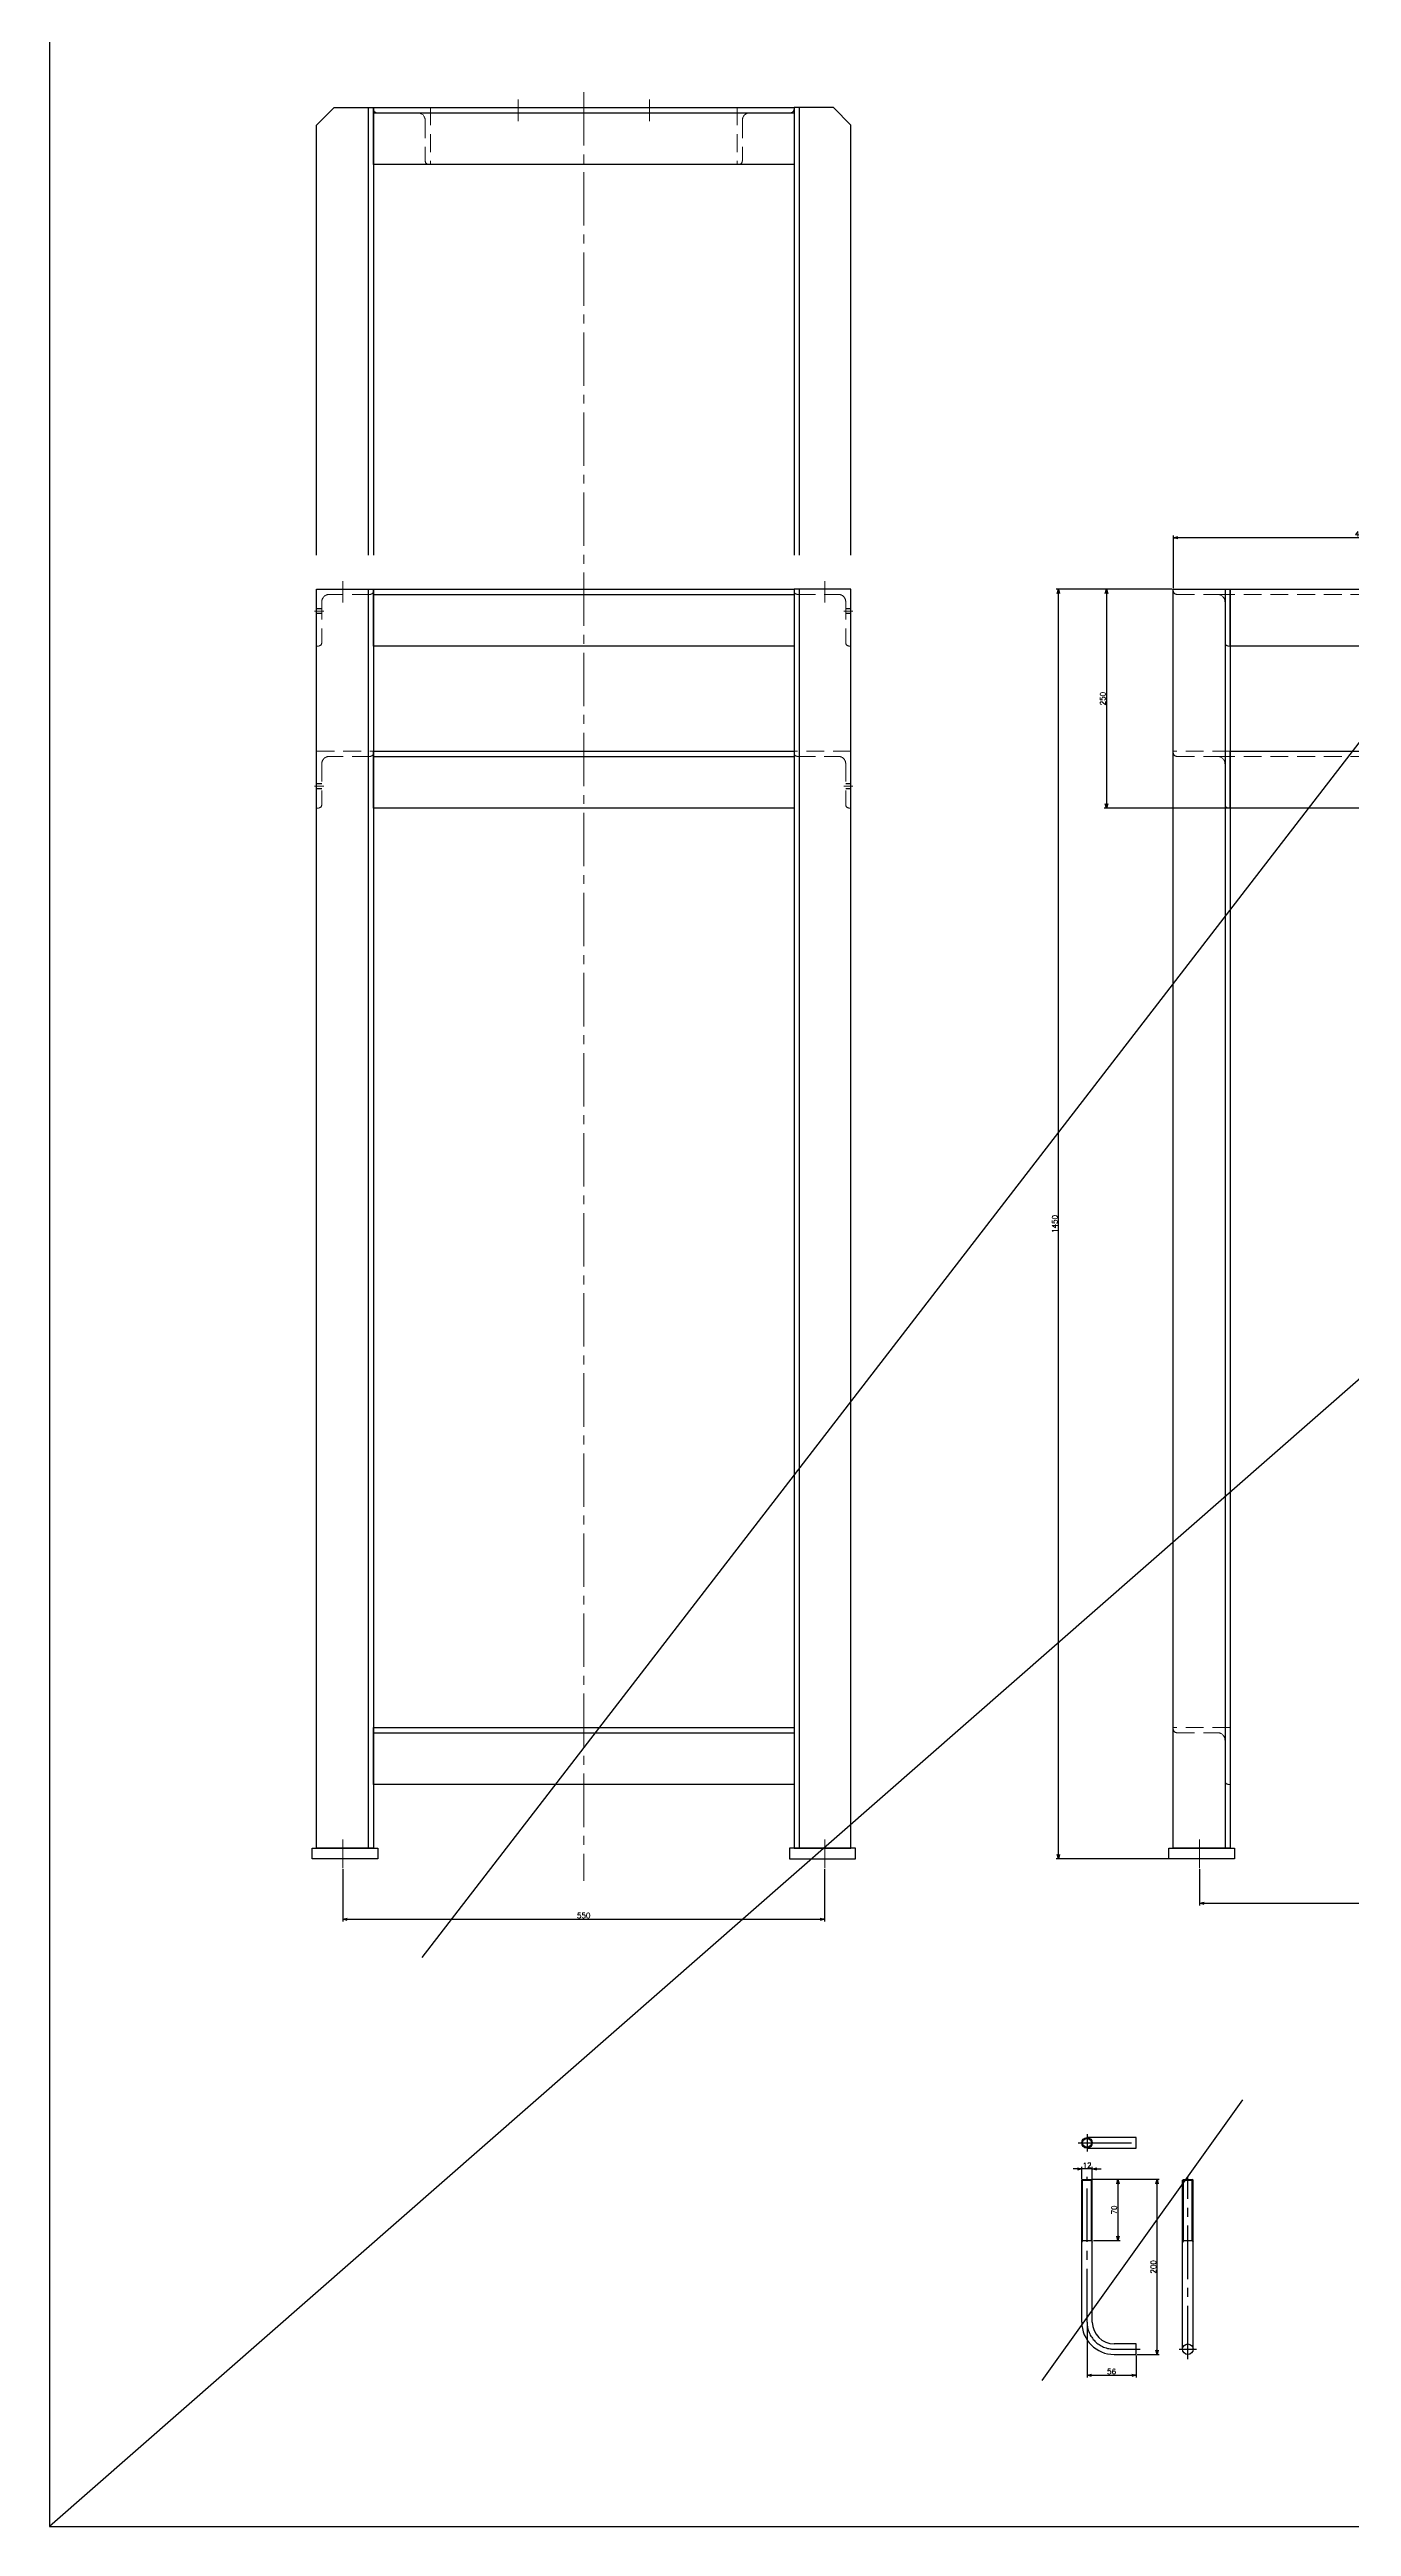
# Model space of a CAD drawing. Header units: millimetres. Extents: x 0 to 49006, y -7876 to 6995.
# Drawn here: x 3156 to 4642, y -5393 to -2565 of the extents above; entities that cross this region are included whole.
import ezdxf

# ---------------------------------------------------------------- set-up
doc = ezdxf.new("R2010")
doc.units = ezdxf.units.MM
doc.header["$LTSCALE"] = 3.2
doc.header["$PDMODE"] = 99
doc.header["$PDSIZE"] = 1
doc.linetypes.add('CENTER2', pattern=[28.575, 19.05, -3.175, 3.175, -3.175])
doc.linetypes.add('HIDDEN', pattern=[9.525, 6.35, -3.175])
for name, color, linetype, lineweight in [('04_HIDDEN', 2, 'HIDDEN', 13), ('05_CENTER', 4, 'CENTER2', 13), ('08_DIM', 3, 'Continuous', 13)]:
    doc.layers.add(name, color=color, linetype=linetype, lineweight=lineweight)
doc.styles.add('KSS_TXT', font='txt.shx', dxfattribs={"bigfont": 'extfont2.shx'})
doc.dimstyles.new('KSS_DIM', dxfattribs={"dimscale": 12, "dimtxt": 3, "dimasz": 2.5, "dimexe": 1.25, "dimexo": 0.625, "dimtad": 1, "dimdsep": 46, "dimtxsty": 'KSS_TXT', "dimblk": 'OPEN30', "dimcen": 0, "dimazin": 2, "dimtfac": 0.75, "dimtmove": 0, "dimatfit": 3, "dimldrblk": 'OPEN30', "dimfxl": 1.25, "dimtolj": 1, "dimarcsym": 0})

# ---------------------------------------------------------------- blocks, each defined once
blk = doc.blocks.new('M6tz_2_1')
at = {"color": 0}
for radius in [3, 2.5]:
    blk.add_circle((0, 0), radius, dxfattribs=at)
at = {"layer": '05_CENTER'}
for p, q in [((5.7, 0), (-5.7, 0)), ((0, -5.7), (0, 5.7))]:
    blk.add_line(p, q, dxfattribs=at)
blk = doc.blocks.new('A$C402B3D07_1_1')
at = {"color": 0}
for p, q in [((0, 0), (-65, 0)), ((-65, -2), (-65, 0)), ((0, 0), (0, -65)), ((-61, -6), (-14.5, -6)), ((-6, -14.5), (-6, -61)), ((-2, -65), (0, -65))]:
    blk.add_line(p, q, dxfattribs=at)
for centre, radius, start, end in [((-61, -2), 4, 180, 270), ((-14.5, -14.5), 8.5, 0, 90), ((-2, -61), 4, 180, 270)]:
    blk.add_arc(centre, radius, start, end, dxfattribs=at)
blk = doc.blocks.new('A$C7EEE41D5_1_1')
at = {"color": 0}
for p, q in [((-29, 60), (-29, -1928)), ((586, 60), (586, -1928)), ((30, 54), (580, 54)), ((-1221, -490), (-1221, -1928)), ((30, -681), (580, -681))]:
    blk.add_line(p, q, dxfattribs=at)
for points in [[(-35, 60), (30, 60), (30, -1928), (-35, -1928)], [(30, 60), (580, 60), (580, -5), (30, -5)], [(580, 60), (645, 60), (645, -1928), (580, -1928)], [(-1280, -490), (-1215, -490), (-1215, -1928), (-1280, -1928)], [(30, -675), (580, -675), (580, -740), (30, -740)], [(-1285, -1928), (-1210, -1928), (-1210, -1940), (-1285, -1940)], [(-40, -1928), (35, -1928), (35, -1940), (-40, -1940)], [(575, -1928), (650, -1928), (650, -1940), (575, -1940)]]:
    blk.add_lwpolyline(points, close=True, dxfattribs=at)
for points in [[(-875, -555), (-1215, -555), (-1215, -490), (-35, -490), (-35, -555), (-75, -555)], [(-75, -675), (-35, -675), (-35, -740), (-1215, -740), (-1215, -675), (-875, -675)]]:
    blk.add_lwpolyline(points, dxfattribs=at)
at = {"layer": '04_HIDDEN'}
for p, q in [((-1230, -496), (-31, -496)), ((-792, -490), (-792, -496)), ((-286, -496), (-286, -675)), ((-280, -555), (-280, -496)), ((-814, -535.5), (-814, -675)), ((-1230, -681), (-31, -681))]:
    blk.add_line(p, q, dxfattribs=at)
for points in [[(-75, -555), (-875, -555)], [(-820, -675), (-820, -555)], [(-755, -675), (-755, -555)], [(-345, -675), (-345, -675), (-345, -555)], [(-280, -675), (-280, -555)], [(-875, -675), (-75, -675)]]:
    blk.add_lwpolyline(points, dxfattribs=at)
at = {"layer": '05_CENTER'}
for p, q in [((0, 69.2), (0, 44.6)), ((370, 69.2), (370, 44.6)), ((-750, -480.8), (-750, -505.4)), ((-625, -480.8), (-625, -505.4)), ((-500, -480.8), (-500, -505.4)), ((-435, -480.8), (-435, -505.4)), ((-335, -480.8), (-335, -505.4)), ((-1250, -1918), (-1250, -1950.5)), ((0, -1918), (0, -1950.5)), ((615, -1918), (615, -1950.5))]:
    blk.add_line(p, q, dxfattribs=at)
for p in [(-850, -515), (-600, -515), (-350, -515), (-100, -515), (-850, -715), (-600, -715), (-350, -715), (-100, -715)]:
    blk.add_blockref('M6tz_2_1', p)
at = {"layer": '04_HIDDEN'}
for p in [(30, 60), (-1215, -490), (30, -490), (-1215, -675), (30, -675), (-1215, -1790), (30, -1790)]:
    blk.add_blockref('A$C402B3D07_1_1', p, dxfattribs=at)
at = {"layer": '04_HIDDEN', "xscale": -1}
for p in [(340, 60), (580, 60), (-820, -490), (580, -675), (580, -1790)]:
    blk.add_blockref('A$C402B3D07_1_1', p, dxfattribs=at)
blk = doc.blocks.new('A$C475E39BB_1_1')
at = {"color": 0}
for p, q in [((-285, 550), (-305, 530)), ((-285, 550), (-240, 550)), ((-246, 550), (-246, 38.8)), ((-240, 550), (-240, 38.8)), ((-240, 544), (240, 544)), ((240, 550), (240, 38.8)), ((285, 550), (240, 550)), ((246, 550), (246, 38.8)), ((285, 550), (305, 530)), ((-305, 38.8), (-305, 530)), ((305, 38.8), (305, 530)), ((-246, 0), (-246, -1438)), ((246, 0), (246, -1438)), ((-240, -6), (240, -6)), ((-240, -191), (240, -191)), ((-240, -1306), (240, -1306))]:
    blk.add_line(p, q, dxfattribs=at)
for points in [[(-240, 550), (240, 550), (240, 485), (-240, 485)], [(-305, 0), (-240, 0), (-240, -1438), (-305, -1438)], [(-240, 0), (240, 0), (240, -65), (-240, -65)], [(305, 0), (240, 0), (240, -1438), (305, -1438)], [(-240, -185), (240, -185), (240, -250), (-240, -250)], [(-240, -1300), (240, -1300), (240, -1365), (-240, -1365)], [(-310, -1438), (-235, -1438), (-235, -1450), (-310, -1450)], [(310, -1438), (235, -1438), (235, -1450), (310, -1450)]]:
    blk.add_lwpolyline(points, close=True, dxfattribs=at)
at = {"layer": '04_HIDDEN'}
for p, q in [((-299, -22), (-305, -22)), ((-299, -22.5), (-305, -22.5)), ((-299, -27.5), (-305, -27.5)), ((-299, -28), (-305, -28)), ((299, -22), (305, -22)), ((299, -22.5), (305, -22.5)), ((299, -27.5), (305, -27.5)), ((299, -28), (305, -28)), ((-299, -222), (-305, -222)), ((-299, -222.5), (-305, -222.5)), ((299, -222), (305, -222)), ((299, -222.5), (305, -222.5)), ((-299, -227.5), (-305, -227.5)), ((-299, -228), (-305, -228)), ((299, -227.5), (305, -227.5)), ((299, -228), (305, -228))]:
    blk.add_line(p, q, dxfattribs=at)
at = {"layer": '05_CENTER'}
for p, q in [((0, 567.5), (0, -1475.3)), ((-75, 559.2), (-75, 534.6)), ((75, 559.2), (75, 534.6)), ((-275, 9.2), (-275, -15.4)), ((275, 9.2), (275, -15.4)), ((-296.8, -25), (-307.2, -25)), ((296.8, -25), (307.2, -25)), ((-296.8, -225), (-307.2, -225)), ((296.8, -225), (307.2, -225)), ((-275, -1428), (-275, -1460.5)), ((275, -1428), (275, -1460.5))]:
    blk.add_line(p, q, dxfattribs=at)
at = {"layer": '04_HIDDEN'}
for p in [(-175, 550), (305, 0), (305, -185)]:
    blk.add_blockref('A$C402B3D07_1_1', p, dxfattribs=at)
at = {"layer": '04_HIDDEN', "xscale": -1}
for p in [(175, 550), (-305, 0), (-305, -185)]:
    blk.add_blockref('A$C402B3D07_1_1', p, dxfattribs=at)
blk = doc.blocks.new('_Open30')
at = {"color": 0, "linetype": 'ByBlock', "lineweight": -2}
for p, q in [((-1, 0.27), (0, 0)), ((0, 0), (-1, -0.27)), ((0, 0), (-1, 0))]:
    blk.add_line(p, q, dxfattribs=at)
blk = doc.blocks.new('*D931')
at = {"layer": '08_DIM', "color": 0, "lineweight": -2, "transparency": 16777216}
for p, q in [((4438.3, -3179.7), (4438.3, -3119.8)), ((4863.3, -3122.3), (4443.3, -3122.3)), ((4868.3, -3199.1), (4868.3, -3119.8))]:
    blk.add_line(p, q, dxfattribs=at)
at = {"layer": 'Defpoints', "color": 0, "transparency": 16777216}
for p in [(4438.3, -3122.3), (4438.3, -3181), (4868.3, -3200.3)]:
    blk.add_point(p, dxfattribs=at)
at = {"layer": '08_DIM', "color": 0, "lineweight": -2, "transparency": 16777216, "xscale": 5, "yscale": 5, "zscale": 5, "rotation": 180}
blk.add_blockref('_Open30', (4438.3, -3122.3), dxfattribs=at)
at = {"layer": '08_DIM', "color": 0, "lineweight": -2, "transparency": 16777216, "xscale": 5, "yscale": 5, "zscale": 5}
blk.add_blockref('_Open30', (4868.3, -3122.3), dxfattribs=at)
at = {"layer": '08_DIM', "color": 0, "transparency": 16777216, "insert": (4653.3, -3118), "char_height": 6, "attachment_point": 5, "style": 'KSS_TXT'}
blk.add_mtext('\\A1;430', dxfattribs=at)
blk = doc.blocks.new('*D986')
at = {"layer": '08_DIM', "color": 0, "lineweight": -2, "transparency": 16777216}
for p, q in [((4437, -3181), (4304.6, -3181)), ((4307.1, -4626), (4307.1, -3186)), ((4437, -4631), (4304.6, -4631))]:
    blk.add_line(p, q, dxfattribs=at)
at = {"layer": 'Defpoints', "color": 0, "transparency": 16777216}
for p in [(4307.1, -3181), (4438.3, -3181), (4438.3, -4631)]:
    blk.add_point(p, dxfattribs=at)
at = {"layer": '08_DIM', "color": 0, "lineweight": -2, "transparency": 16777216, "xscale": 5, "yscale": 5, "zscale": 5}
for p, rotation in [((4307.1, -3181), 90), ((4307.1, -4631), 270)]:
    blk.add_blockref('_Open30', p, dxfattribs=dict(at, rotation=rotation))
at = {"layer": '08_DIM', "color": 0, "transparency": 16777216, "insert": (4302.9, -3906), "char_height": 6, "attachment_point": 5, "rotation": 90, "style": 'KSS_TXT'}
blk.add_mtext('\\A1;1450', dxfattribs=at)
blk = doc.blocks.new('*D987')
at = {"layer": '08_DIM', "color": 0, "lineweight": -2, "transparency": 16777216}
for p, q in [((4437, -3181), (4359.5, -3181)), ((4362, -3186), (4362, -3426)), ((4502, -3431), (4359.5, -3431))]:
    blk.add_line(p, q, dxfattribs=at)
at = {"layer": 'Defpoints', "color": 0, "transparency": 16777216}
for p in [(4438.3, -3181), (4362, -3431), (4503.3, -3431)]:
    blk.add_point(p, dxfattribs=at)
at = {"layer": '08_DIM', "color": 0, "lineweight": -2, "transparency": 16777216, "xscale": 5, "yscale": 5, "zscale": 5}
for p, rotation in [((4362, -3181), 90), ((4362, -3431), 270)]:
    blk.add_blockref('_Open30', p, dxfattribs=dict(at, rotation=rotation))
at = {"layer": '08_DIM', "color": 0, "transparency": 16777216, "insert": (4357.7, -3306), "char_height": 6, "attachment_point": 5, "rotation": 90, "style": 'KSS_TXT'}
blk.add_mtext('\\A1;250', dxfattribs=at)
blk = doc.blocks.new('A$C12D4759A_1_1')
at = {"color": 0}
for p, q in [((-6, -0.9), (-5.1, 0)), ((-5.1, 0), (5.1, 0)), ((-5.1, -70), (-5.1, 0)), ((6, -0.9), (5.1, 0)), ((5.1, -70), (5.1, 0)), ((-6, -0.9), (6, -0.9)), ((-6, -163), (-6, -0.9)), ((6, -163), (6, -0.9)), ((-6, -70), (6, -70)), ((-5.1, -70), (-6, -71.6)), ((5.1, -70), (6, -71.6)), ((56, -188), (31, -188)), ((56, -200), (56, -188)), ((31, -200), (56, -200))]:
    blk.add_line(p, q, dxfattribs=at)
at = {"color": 0, "linetype": 'CENTER2'}
for p, q in [((0, -163), (0, 3)), ((31, -194), (60.5, -194))]:
    blk.add_line(p, q, dxfattribs=at)
at = {"color": 0}
for radius in [37, 25]:
    blk.add_arc((31, -163), radius, 180, 270, dxfattribs=at)
at = {"color": 0, "linetype": 'CENTER2'}
blk.add_arc((31, -163), 31, 180, 270, dxfattribs=at)
blk = doc.blocks.new('A$C3BCA474D_1_1')
at = {"color": 0, "linetype": 'CENTER2'}
for p, q in [((0, 10), (0, -10)), ((-10.3, 0), (60.5, 0))]:
    blk.add_line(p, q, dxfattribs=at)
at = {"color": 0}
for p, q in [((56, 6), (0, 6)), ((56, -6), (56, 6)), ((0, -6), (56, -6))]:
    blk.add_line(p, q, dxfattribs=at)
blk.add_circle((0, 0), 6, dxfattribs=at)
blk.add_circle((0, 0), 5.05)
blk = doc.blocks.new('A$C4D9A7100_1_1')
at = {"color": 0}
for p, q in [((-6, -0.9), (-5.1, 0)), ((-5.1, 0), (5.1, 0)), ((-5.1, -70), (-5.1, 0)), ((6, -0.9), (5.1, 0)), ((5.1, -70), (5.1, 0)), ((-6, -0.9), (6, -0.9)), ((-6, -194), (-6, -0.9)), ((6, -194), (6, -0.9)), ((-6, -70), (6, -70)), ((-5.1, -70), (-6, -71.6)), ((5.1, -70), (6, -71.6))]:
    blk.add_line(p, q, dxfattribs=at)
at = {"color": 0, "linetype": 'CENTER2'}
for p, q in [((0, -205.3), (0, 3)), ((-10, -194), (10, -194))]:
    blk.add_line(p, q, dxfattribs=at)
at = {"color": 0}
blk.add_circle((0, -194), 6, dxfattribs=at)
blk = doc.blocks.new('*D1007')
at = {"layer": '08_DIM', "color": 0, "lineweight": -2, "transparency": 16777216}
for p, q in [((4346.1, -4997), (4422.2, -4997)), ((4419.7, -5192), (4419.7, -5002)), ((4397, -5197), (4422.2, -5197))]:
    blk.add_line(p, q, dxfattribs=at)
at = {"layer": 'Defpoints', "color": 0, "transparency": 16777216}
for p in [(4344.8, -4997), (4419.7, -4997), (4395.8, -5197)]:
    blk.add_point(p, dxfattribs=at)
at = {"layer": '08_DIM', "color": 0, "lineweight": -2, "transparency": 16777216, "xscale": 5, "yscale": 5, "zscale": 5}
for p, rotation in [((4419.7, -4997), 90), ((4419.7, -5197), 270)]:
    blk.add_blockref('_Open30', p, dxfattribs=dict(at, rotation=rotation))
at = {"layer": '08_DIM', "color": 0, "transparency": 16777216, "insert": (4415.5, -5097), "char_height": 6, "attachment_point": 5, "rotation": 90, "style": 'KSS_TXT'}
blk.add_mtext('\\A1;200', dxfattribs=at)
blk = doc.blocks.new('*D1008')
at = {"layer": '08_DIM', "color": 0, "lineweight": -2, "transparency": 16777216}
for p, q in [((4328.8, -4985.2), (4323.8, -4985.2)), ((4333.8, -4996.7), (4333.8, -4982.7)), ((4345.8, -4985.2), (4333.8, -4985.2)), ((4345.8, -4996.7), (4345.8, -4982.7)), ((4350.8, -4985.2), (4355.8, -4985.2))]:
    blk.add_line(p, q, dxfattribs=at)
at = {"layer": 'Defpoints', "color": 0, "transparency": 16777216}
for p in [(4333.8, -4985.2), (4333.8, -4998), (4345.8, -4998)]:
    blk.add_point(p, dxfattribs=at)
at = {"layer": '08_DIM', "color": 0, "lineweight": -2, "transparency": 16777216, "xscale": 5, "yscale": 5, "zscale": 5}
blk.add_blockref('_Open30', (4333.8, -4985.2), dxfattribs=at)
at = {"layer": '08_DIM', "color": 0, "lineweight": -2, "transparency": 16777216, "xscale": 5, "yscale": 5, "zscale": 5, "rotation": 180}
blk.add_blockref('_Open30', (4345.8, -4985.2), dxfattribs=at)
at = {"layer": '08_DIM', "color": 0, "transparency": 16777216, "insert": (4339.8, -4981), "char_height": 6, "attachment_point": 5, "style": 'KSS_TXT'}
blk.add_mtext('\\A1;12', dxfattribs=at)
blk = doc.blocks.new('*D1009')
at = {"layer": '08_DIM', "color": 0, "lineweight": -2, "transparency": 16777216}
for p, q in [((4346.1, -4997), (4377.5, -4997)), ((4375, -5002), (4375, -5062)), ((4347, -5067), (4377.5, -5067))]:
    blk.add_line(p, q, dxfattribs=at)
at = {"layer": 'Defpoints', "color": 0, "transparency": 16777216}
for p in [(4344.8, -4997), (4345.8, -5067), (4375, -5067)]:
    blk.add_point(p, dxfattribs=at)
at = {"layer": '08_DIM', "color": 0, "lineweight": -2, "transparency": 16777216, "xscale": 5, "yscale": 5, "zscale": 5}
for p, rotation in [((4375, -4997), 90), ((4375, -5067), 270)]:
    blk.add_blockref('_Open30', p, dxfattribs=dict(at, rotation=rotation))
at = {"layer": '08_DIM', "color": 0, "transparency": 16777216, "insert": (4370.8, -5032), "char_height": 6, "attachment_point": 5, "rotation": 90, "style": 'KSS_TXT'}
blk.add_mtext('\\A1;70', dxfattribs=at)
blk = doc.blocks.new('*D1010')
at = {"layer": '08_DIM', "color": 0, "lineweight": -2, "transparency": 16777216}
for p, q in [((4339.8, -5161.3), (4339.8, -5223.2)), ((4395.8, -5198.3), (4395.8, -5223.2)), ((4344.8, -5220.7), (4390.8, -5220.7))]:
    blk.add_line(p, q, dxfattribs=at)
at = {"layer": 'Defpoints', "color": 0, "transparency": 16777216}
for p in [(4339.8, -5160), (4395.8, -5197), (4395.8, -5220.7)]:
    blk.add_point(p, dxfattribs=at)
at = {"layer": '08_DIM', "color": 0, "lineweight": -2, "transparency": 16777216, "xscale": 5, "yscale": 5, "zscale": 5, "rotation": 180}
blk.add_blockref('_Open30', (4339.8, -5220.7), dxfattribs=at)
at = {"layer": '08_DIM', "color": 0, "lineweight": -2, "transparency": 16777216, "xscale": 5, "yscale": 5, "zscale": 5}
blk.add_blockref('_Open30', (4395.8, -5220.7), dxfattribs=at)
at = {"layer": '08_DIM', "color": 0, "transparency": 16777216, "insert": (4367.8, -5216.5), "char_height": 6, "attachment_point": 5, "style": 'KSS_TXT'}
blk.add_mtext('\\A1;56', dxfattribs=at)
blk = doc.blocks.new('*D1475')
at = {"layer": '08_DIM', "color": 0, "lineweight": -2, "transparency": 16777216}
for p, q in [((3490.3, -4642.7), (3490.3, -4702.5)), ((4040.3, -4642.7), (4040.3, -4702.5)), ((3495.3, -4700), (4035.3, -4700))]:
    blk.add_line(p, q, dxfattribs=at)
at = {"layer": 'Defpoints', "color": 0, "transparency": 16777216}
for p in [(3490.3, -4641.4), (4040.3, -4641.4), (4040.3, -4700)]:
    blk.add_point(p, dxfattribs=at)
at = {"layer": '08_DIM', "color": 0, "lineweight": -2, "transparency": 16777216, "xscale": 5, "yscale": 5, "zscale": 5, "rotation": 180}
blk.add_blockref('_Open30', (3490.3, -4700), dxfattribs=at)
at = {"layer": '08_DIM', "color": 0, "lineweight": -2, "transparency": 16777216, "xscale": 5, "yscale": 5, "zscale": 5}
blk.add_blockref('_Open30', (4040.3, -4700), dxfattribs=at)
at = {"layer": '08_DIM', "color": 0, "transparency": 16777216, "insert": (3765.3, -4695.8), "char_height": 6, "attachment_point": 5, "style": 'KSS_TXT'}
blk.add_mtext('\\A1;550', dxfattribs=at)
blk = doc.blocks.new('*D1476')
at = {"layer": '08_DIM', "color": 0, "lineweight": -2, "transparency": 16777216}
for p, q in [((4468.3, -4642.7), (4468.3, -4684.2)), ((5718.3, -4642.7), (5718.3, -4684.2)), ((4473.3, -4681.7), (5713.3, -4681.7))]:
    blk.add_line(p, q, dxfattribs=at)
at = {"layer": 'Defpoints', "color": 0, "transparency": 16777216}
for p in [(4468.3, -4641.4), (5718.3, -4641.4), (5718.3, -4681.7)]:
    blk.add_point(p, dxfattribs=at)
at = {"layer": '08_DIM', "color": 0, "lineweight": -2, "transparency": 16777216, "xscale": 5, "yscale": 5, "zscale": 5, "rotation": 180}
blk.add_blockref('_Open30', (4468.3, -4681.7), dxfattribs=at)
at = {"layer": '08_DIM', "color": 0, "lineweight": -2, "transparency": 16777216, "xscale": 5, "yscale": 5, "zscale": 5}
blk.add_blockref('_Open30', (5718.3, -4681.7), dxfattribs=at)
at = {"layer": '08_DIM', "color": 0, "transparency": 16777216, "insert": (5093.3, -4677.5), "char_height": 6, "attachment_point": 5, "style": 'KSS_TXT'}
blk.add_mtext('\\A1;1250', dxfattribs=at)

msp = doc.modelspace()

# ---------------------------------------------------------------- linework, layer by layer
at = {"color": 3}
for p, q in [((8710.086, -525.185), (3155.604, -5393.441)), ((6683.467, -718.644), (3580.615, -4743.512)), ((4517.4, -4906.303), (4288.155, -5226.71))]:
    msp.add_line(p, q, dxfattribs=at)
msp.add_lwpolyline([(3155.604, -5393.441), (8710.086, -5393.441), (8710.086, -525.185), (3155.604, -525.185)], close=True, dxfattribs=at)

# ---------------------------------------------------------------- block references
for name, p in [('A$C475E39BB_1_1', (3765.34, -3180.977)), ('A$C7EEE41D5_1_1', (5718.256, -2690.977)), ('A$C3BCA474D_1_1', (4339.777, -4955.359)), ('A$C12D4759A_1_1', (4339.777, -4997.018)), ('A$C4D9A7100_1_1', (4454.836, -4997.018))]:
    msp.add_blockref(name, p)

# ---------------------------------------------------------------- dimensions: what is measured, and where the dimension line sits
at = {"layer": '08_DIM', "color": 1}
for base, p1, p2, picture, middle in [((4438.256, -3122.28), (4868.256, -3200.302), (4438.256, -3180.977), '*D931', (4653.256, -3118.03)), ((4040.34, -4700.009), (3490.34, -4641.433), (4040.34, -4641.433), '*D1475', (3765.34, -4695.751)), ((5718.256, -4681.706), (4468.256, -4641.433), (5718.256, -4641.433), '*D1476', (5093.256, -4677.452))]:
    dim = msp.add_linear_dim(base=base, p1=p1, p2=p2, dimstyle='KSS_DIM', override={"dimscale": 2}, dxfattribs=at)
    dim.commit()
    dim.dimension.update_dxf_attribs({"geometry": picture, "text_midpoint": middle})
at = {"layer": '08_DIM'}
for base, p1, p2, picture, middle in [((4307.147, -3180.977), (4438.256, -4630.977), (4438.256, -3180.977), '*D986', (4302.893, -3905.977)), ((4361.965, -3430.977), (4438.256, -3180.977), (4503.256, -3430.977), '*D987', (4357.711, -3305.977)), ((4419.73, -4997.018), (4395.777, -5197.018), (4344.83, -4997.018), '*D1007', (4415.48, -5097.018)), ((4375.036, -5067.018), (4344.83, -4997.018), (4345.777, -5067.018), '*D1009', (4370.786, -5032.018))]:
    dim = msp.add_linear_dim(base=base, p1=p1, p2=p2, angle=90, dimstyle='KSS_DIM', override={"dimscale": 2}, dxfattribs=at)
    dim.commit()
    dim.dimension.update_dxf_attribs({"geometry": picture, "text_midpoint": middle})
for base, p1, p2, picture, middle in [((4333.777, -4985.225), (4345.777, -4997.965), (4333.777, -4997.965), '*D1008', (4339.777, -4980.975)), ((4395.777, -5220.724), (4339.777, -5160.018), (4395.777, -5197.018), '*D1010', (4367.777, -5216.47))]:
    dim = msp.add_linear_dim(base=base, p1=p1, p2=p2, dimstyle='KSS_DIM', override={"dimscale": 2}, dxfattribs=at)
    dim.commit()
    dim.dimension.update_dxf_attribs({"geometry": picture, "text_midpoint": middle})

doc.saveas('drawing.dxf')
